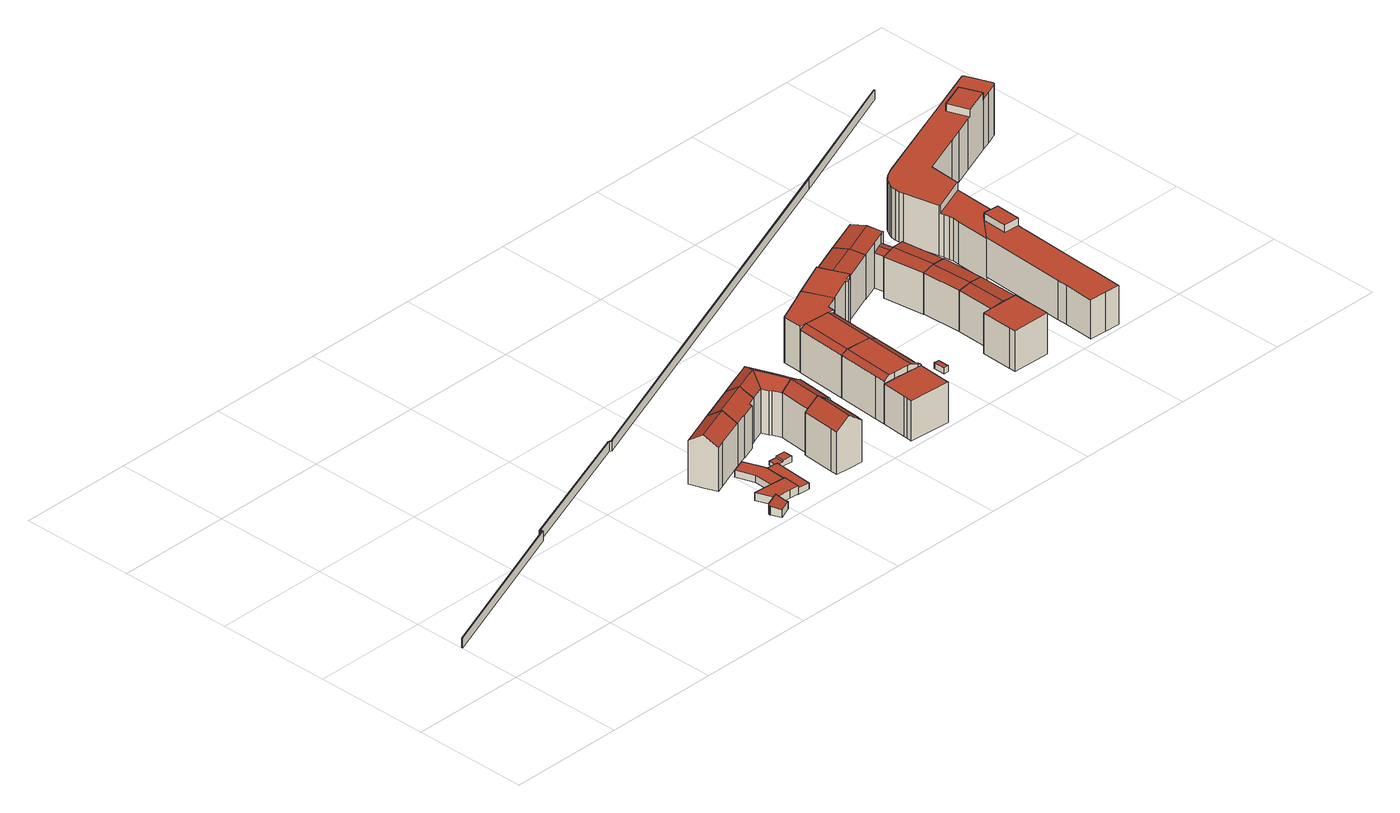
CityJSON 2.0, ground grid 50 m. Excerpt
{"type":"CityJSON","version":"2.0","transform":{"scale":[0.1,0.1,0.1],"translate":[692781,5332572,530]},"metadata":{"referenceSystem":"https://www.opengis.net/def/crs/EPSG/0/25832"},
"CityObjects":{
"building1":{"type":"Building","attributes":{"Gemeindeschluessel":"09162000","HoeheDach":"536.121","HoeheGrund":"532.250","Methode":"1000","NiedrigsteTraufeDesGebaeudes":"535.513","Geometrietyp2DReferenz":"3000","function":"31001_2000","roofType":"1000","measuredHeight":3.87},"geometry":[{"type":"MultiSurface","lod":"2","boundaries":[[[0,1,2,3]],[[4,5,6,7,3,2]],[[8,9,10,11]],[[12,13,14,15]],[[16,17,18,19]],[[12,20,6,5,21,13]],[[19,18,9,8]],[[15,14,22,23]],[[23,22,17,16]],[[3,7,6,20,12,15,23,16,19,8,11,0]],[[11,10,1,0]],[[14,13,21,5,4,2,1,10,9,18,17,22]]],"semantics":{"surfaces":[{"type":"WallSurface"},{"type":"GroundSurface"},{"type":"RoofSurface"}],"values":[0,0,0,0,0,0,0,0,0,1,0,2]}}]},
"building2":{"type":"Building","attributes":{"Gemeindeschluessel":"09162000","HoeheDach":"534.676","HoeheGrund":"531.060","Methode":"1000","NiedrigsteTraufeDesGebaeudes":"534.676","Geometrietyp2DReferenz":"3000","function":"31001_2000","roofType":"1000","measuredHeight":3.62},"geometry":[{"type":"MultiSurface","lod":"2","boundaries":[[[24,25,26,27,28,29,30,31]],[[32,33,34,35]],[[36,37,34,33,26,25,24,31]],[[27,26,33,32]],[[38,39,37,36,31,30]],[[32,35,39,38,30,29,28,27]],[[35,34,37,39]]],"semantics":{"surfaces":[{"type":"WallSurface"},{"type":"RoofSurface"},{"type":"GroundSurface"}],"values":[0,0,1,0,0,2,0]}}]},
"building3":{"type":"Building","attributes":{"Gemeindeschluessel":"09162000","HoeheDach":"554.730","HoeheGrund":"531.400","Methode":"2000","NiedrigsteTraufeDesGebaeudes":"550.549","Geometrietyp2DReferenz":"3000","function":"31001_1000","roofType":"3100","measuredHeight":23.33,"storeysAboveGround":6},"geometry":[{"type":"MultiSurface","lod":"2","boundaries":[[[40,41,42,43,44,45,46,47,48,49,50,51,52]],[[53,50,49,48,47,54,55,56]],[[57,56,55,54,58,59,60]],[[41,61,62,42]],[[43,42,62,57,60,44]],[[62,61,63,64,65,53,56,57]],[[59,58,54,47,46,45]],[[65,64,52,51,50,53]],[[44,60,59,45]],[[41,40,52,64,63,61]]],"semantics":{"surfaces":[{"type":"GroundSurface"},{"type":"WallSurface"},{"type":"RoofSurface"}],"values":[0,1,2,1,1,2,1,1,1,1]}}]},
"building4":{"type":"Building","attributes":{"Gemeindeschluessel":"09162000","HoeheDach":"534.193","HoeheGrund":"531.180","Methode":"1000","NiedrigsteTraufeDesGebaeudes":"534.193","Geometrietyp2DReferenz":"3000","function":"31001_2000","roofType":"1000","measuredHeight":3.01},"geometry":[{"type":"MultiSurface","lod":"2","boundaries":[[[66,67,68,69,70,71]],[[72,69,68,73,74,75]],[[74,76,77,78,79,75]],[[78,77,80,81]],[[82,83,84,85,66,71]],[[83,82,71,70,69,72,75,79,78,81]],[[81,80,84,83]],[[73,68,67,66,85,84,80,77,76,74]]],"semantics":{"surfaces":[{"type":"WallSurface"},{"type":"GroundSurface"},{"type":"RoofSurface"}],"values":[0,0,0,0,0,1,0,2]}}]},
"building5":{"type":"Building","attributes":{"Gemeindeschluessel":"09162000","HoeheDach":"533.658","HoeheGrund":"530.890","Methode":"1000","NiedrigsteTraufeDesGebaeudes":"533.658","Geometrietyp2DReferenz":"3000","function":"31001_2000","roofType":"1000","measuredHeight":2.77},"geometry":[{"type":"MultiSurface","lod":"2","boundaries":[[[86,87,88,89,90,91,92,93]],[[87,86,93,94,95,96]],[[97,94,93,92,91,98]],[[96,95,94,97,98,99,100,101]],[[87,96,101,88]],[[89,100,99,90]],[[90,99,98,91]],[[88,101,100,89]]],"semantics":{"surfaces":[{"type":"GroundSurface"},{"type":"WallSurface"},{"type":"RoofSurface"}],"values":[0,1,1,2,1,1,1,1]}}]},
"building6":{"type":"Building","attributes":{"Gemeindeschluessel":"09162000","HoeheDach":"554.216","HoeheGrund":"531.000","Methode":"2000","NiedrigsteTraufeDesGebaeudes":"549.793","Geometrietyp2DReferenz":"3000","function":"31001_1000","roofType":"3100","measuredHeight":23.22,"storeysAboveGround":6},"geometry":[{"type":"MultiSurface","lod":"2","boundaries":[[[102,103,104,105,106,107,108,109]],[[110,111,112,113]],[[113,112,114,115]],[[115,114,116,117]],[[118,119,120,121]],[[117,116,122,123]],[[109,108,119,118]],[[106,105,124,122,116,114,112,111,120,107]],[[121,120,111,110]],[[107,120,119,108]],[[115,117,123,125,104,103,102,109,118,121,110,113]],[[123,122,124,125]],[[125,124,105,104]]],"semantics":{"surfaces":[{"type":"WallSurface"},{"type":"RoofSurface"},{"type":"GroundSurface"}],"values":[0,0,0,0,0,0,0,1,0,1,2,0,0]}}]},
"building7":{"type":"Building","attributes":{"Gemeindeschluessel":"09162000","HoeheDach":"533.630","HoeheGrund":"531.090","Methode":"2000","NiedrigsteTraufeDesGebaeudes":"532.900","Geometrietyp2DReferenz":"3000","function":"31001_2000","roofType":"1000","measuredHeight":2.54},"geometry":[{"type":"MultiSurface","lod":"2","boundaries":[[[126,127,128,129,130,131,132]],[[132,131,133,134]],[[134,133,135,136]],[[130,129,137,138]],[[127,126,132,134,136,139,140]],[[140,141,128,127]],[[128,141,137,129]],[[138,137,141,140,139,136,135]],[[131,130,138,135,133]]],"semantics":{"surfaces":[{"type":"WallSurface"},{"type":"GroundSurface"},{"type":"RoofSurface"}],"values":[0,0,0,0,1,0,2,0,2]}}]},
"building8":{"type":"Building","attributes":{"Gemeindeschluessel":"09162000","HoeheDach":"554.589","HoeheGrund":"531.230","Methode":"1000","NiedrigsteTraufeDesGebaeudes":"549.859","Geometrietyp2DReferenz":"3000","function":"31001_1000","roofType":"3100","measuredHeight":23.36,"storeysAboveGround":6},"geometry":[{"type":"MultiSurface","lod":"2","boundaries":[[[142,143,144,145]],[[146,147,148,149]],[[150,151,152,153,146,149,154,155,142,145]],[[145,144,156,150]],[[153,157,147,146]],[[155,158,143,142]],[[152,151,159,160,157,153]],[[150,156,159,151]],[[159,156,144,143,158,160]],[[160,158,161,148,147,157]],[[149,148,161,154]],[[154,161,158,155]]],"semantics":{"surfaces":[{"type":"WallSurface"},{"type":"GroundSurface"},{"type":"RoofSurface"}],"values":[0,0,1,0,0,0,0,0,2,2,0,0]}}]},
"building9":{"type":"Building","attributes":{"Gemeindeschluessel":"09162000","HoeheDach":"554.027","HoeheGrund":"531.070","Methode":"1000","NiedrigsteTraufeDesGebaeudes":"550.446","Geometrietyp2DReferenz":"3000","function":"31001_1000","roofType":"3100","measuredHeight":22.96,"storeysAboveGround":6},"geometry":[{"type":"MultiSurface","lod":"2","boundaries":[[[162,163,164,165,166,167,119]],[[168,112,169,170,164,163,162]],[[171,172,169,112]],[[173,166,165,174]],[[175,176,177,178,179,164,170]],[[180,181,182,183,174,165]],[[184,176,175,185]],[[171,112,168,186]],[[186,168,162,187]],[[119,167,166,173,188,189]],[[190,191,192,184,185,193,172,171,186,187,189,188,173,174,183,182]],[[193,185,175,170,169,172]],[[192,177,176,184]],[[179,178,194,181,180,165,164]],[[192,191,190,182,181,194,178,177]],[[187,162,119,189]]],"semantics":{"surfaces":[{"type":"RoofSurface"},{"type":"WallSurface"},{"type":"GroundSurface"}],"values":[0,0,1,1,0,1,1,1,1,1,2,1,1,0,1,1]}}]},
"building10":{"type":"Building","attributes":{"Gemeindeschluessel":"09162000","HoeheDach":"554.082","HoeheGrund":"531.060","Methode":"2000","NiedrigsteTraufeDesGebaeudes":"550.578","Geometrietyp2DReferenz":"3000","function":"31001_1000","roofType":"3100","measuredHeight":23.02,"storeysAboveGround":6},"geometry":[{"type":"MultiSurface","lod":"2","boundaries":[[[195,196,161,197]],[[198,199,200,201]],[[202,201,200,203,196,195]],[[161,204,205,192,206,197]],[[198,207,208,182,209,210,211,199]],[[208,207,198,201,202,195,197,206,192,212,213,190,182]],[[205,214,215,194,209,182,190,213,212,192]],[[196,203,216,215,214,205,204,161]],[[200,199,211,210,209,194,215,216,203]]],"semantics":{"surfaces":[{"type":"WallSurface"},{"type":"GroundSurface"},{"type":"RoofSurface"}],"values":[0,0,0,0,0,1,0,2,2]}}]},
"building11":{"type":"Building","attributes":{"Gemeindeschluessel":"09162000","HoeheDach":"534.480","HoeheGrund":"530.326","Methode":"2000","NiedrigsteTraufeDesGebaeudes":"534.480","Geometrietyp2DReferenz":"3000","function":"51009_1700","roofType":"1000","measuredHeight":4.15},"geometry":[{"type":"MultiSurface","lod":"2","boundaries":[[[217,218,219,220]],[[221,222,218,217]],[[223,224,225,226]],[[227,228,224,223]],[[229,230,222,221]],[[231,232,233,234]],[[226,225,232,231]],[[235,236,237,238]],[[239,240,241,242]],[[242,241,228,227]],[[234,233,243,244]],[[245,246,247,248]],[[249,250,236,235]],[[238,237,230,229]],[[221,217,220,245,248,239,242,227,223,226,231,234,244,251,249,235,238,229]],[[248,247,240,239]],[[244,243,252,251]],[[230,237,236,250,252,243,233,232,225,224,228,241,240,247,246,219,218,222]],[[251,252,250,249]],[[220,219,246,245]]],"semantics":{"surfaces":[{"type":"WallSurface"},{"type":"GroundSurface"},{"type":"RoofSurface"}],"values":[0,0,0,0,0,0,0,0,0,0,0,0,0,0,1,0,0,2,0,0]}}]},
"building12":{"type":"Building","attributes":{"Gemeindeschluessel":"09162000","HoeheDach":"549.891","HoeheGrund":"532.210","Methode":"1000","NiedrigsteTraufeDesGebaeudes":"549.891","Geometrietyp2DReferenz":"3000","function":"31001_1000","roofType":"1000","measuredHeight":17.68,"storeysAboveGround":6},"geometry":[{"type":"MultiSurface","lod":"2","boundaries":[[[253,254,255,256]],[[257,258,254,253]],[[256,255,259,260]],[[261,262,263,264,265,266,267,259,255,254,258,268]],[[264,269,270,265]],[[271,272,267,266]],[[263,262,273,274]],[[275,268,258,257]],[[264,263,274,269]],[[270,271,266,265]],[[262,261,276,273]],[[272,260,259,267]],[[269,274,273,276,275,257,253,256,260,272,271,270]],[[261,268,275,276]]],"semantics":{"surfaces":[{"type":"WallSurface"},{"type":"GroundSurface"},{"type":"RoofSurface"}],"values":[0,0,0,1,0,0,0,0,0,0,0,0,2,0]}}]},
"building13":{"type":"Building","attributes":{"Gemeindeschluessel":"09162000","HoeheDach":"552.620","HoeheGrund":"532.280","Methode":"2000","NiedrigsteTraufeDesGebaeudes":"550.239","Geometrietyp2DReferenz":"3000","function":"31001_9998","roofType":"1000","measuredHeight":20.34,"storeysAboveGround":6},"geometry":[{"type":"MultiSurface","lod":"2","boundaries":[[[277,278,279,280,281,282]],[[283,284,285,286,287]],[[284,288,289,290,291,285]],[[292,286,285,291]],[[278,277,293,294,295,296,297,298,299,300,301,292,291,290,289,302,303,279]],[[293,304,305,294]],[[294,305,306,295]],[[301,287,286,292]],[[300,299,307,283,287,301]],[[308,306,305,304,282,281,280,309,310]],[[295,306,308,296]],[[307,311,310,309,312,288,284,283]],[[297,296,308,310,311,298]],[[277,282,304,293]],[[298,311,307,299]],[[312,309,280,279,303,302,289,288]]],"semantics":{"surfaces":[{"type":"WallSurface"},{"type":"RoofSurface"},{"type":"GroundSurface"}],"values":[0,1,0,0,2,0,0,0,0,1,0,1,0,0,0,0]}}]},
"building14":{"type":"Building","attributes":{"Gemeindeschluessel":"09162000","HoeheDach":"541.372","HoeheGrund":"532.448","Methode":"3100","NiedrigsteTraufeDesGebaeudes":"541.372","Geometrietyp2DReferenz":"3000","function":"51009_1610","roofType":"1000","measuredHeight":8.92},"geometry":[{"type":"MultiSurface","lod":"2","boundaries":[[[313,314,315,316]],[[317,318,319,320]],[[313,318,317,314]],[[315,320,319,316]],[[318,313,316,319]],[[314,317,320,315]]],"semantics":{"surfaces":[{"type":"WallSurface"},{"type":"RoofSurface"},{"type":"GroundSurface"}],"values":[0,0,1,2,0,0]}}]},
"building15":{"type":"Building","attributes":{"Gemeindeschluessel":"09162000","HoeheDach":"552.620","HoeheGrund":"532.340","Methode":"2000","NiedrigsteTraufeDesGebaeudes":"551.000","Geometrietyp2DReferenz":"3000","function":"31001_9998","roofType":"1000","measuredHeight":20.28,"storeysAboveGround":6},"geometry":[{"type":"MultiSurface","lod":"2","boundaries":[[[290,289,288,284,285,291]],[[321,322,323,324]],[[284,325,326,285]],[[279,327,302,289,290,291,328,329,321,324,330,331]],[[291,285,326,328]],[[302,327,279,280,332,312,288,289]],[[288,312,332,333,323,322,325,284]],[[331,334,280,279]],[[280,334,333,332]],[[325,322,321,329,328,326]],[[333,334,331,330,324,323]]],"semantics":{"surfaces":[{"type":"WallSurface"},{"type":"RoofSurface"},{"type":"GroundSurface"}],"values":[0,0,1,2,0,0,1,0,1,0,0]}}]},
"building16":{"type":"Building","attributes":{"Gemeindeschluessel":"09162000","HoeheDach":"552.550","HoeheGrund":"532.440","Methode":"1000","NiedrigsteTraufeDesGebaeudes":"552.550","Geometrietyp2DReferenz":"3000","function":"31001_9998","roofType":"1000","measuredHeight":20.11,"storeysAboveGround":6},"geometry":[{"type":"MultiSurface","lod":"2","boundaries":[[[335,336,337,338]],[[339,340,341,342]],[[338,337,343,344]],[[342,341,345,346]],[[347,345,341,340,348,349,343,337,336,350]],[[344,343,349,351]],[[346,345,347,352]],[[353,348,340,339]],[[351,349,348,353]],[[354,335,338,344,351,353,339,342,346,352]],[[352,347,350,354]],[[354,350,336,335]]],"semantics":{"surfaces":[{"type":"WallSurface"},{"type":"RoofSurface"},{"type":"GroundSurface"}],"values":[0,0,0,0,1,0,0,0,0,2,0,0]}}]},
"building17":{"type":"Building","attributes":{"Gemeindeschluessel":"09162000","HoeheDach":"535.669","HoeheGrund":"532.950","Methode":"3100","NiedrigsteTraufeDesGebaeudes":"535.669","Geometrietyp2DReferenz":"3000","function":"31001_2000","roofType":"1000","measuredHeight":2.72},"geometry":[{"type":"MultiSurface","lod":"2","boundaries":[[[355,356,357,358]],[[359,360,361,362]],[[356,359,362,357]],[[359,356,355,360]],[[361,358,357,362]],[[360,355,358,361]]],"semantics":{"surfaces":[{"type":"WallSurface"},{"type":"RoofSurface"},{"type":"GroundSurface"}],"values":[0,0,0,1,2,0]}}]},
"building18":{"type":"Building","attributes":{"Gemeindeschluessel":"09162000","HoeheDach":"552.521","HoeheGrund":"532.370","Methode":"1000","NiedrigsteTraufeDesGebaeudes":"552.521","Geometrietyp2DReferenz":"3000","function":"31001_9998","roofType":"1000","measuredHeight":20.15,"storeysAboveGround":6},"geometry":[{"type":"MultiSurface","lod":"2","boundaries":[[[363,364,365,366]],[[367,363,366,368]],[[369,348,353,370]],[[368,366,365,371,372,373,370,353,351,344]],[[374,369,370,373]],[[364,375,371,365]],[[343,367,368,344]],[[343,349,348,369,374,376,375,364,363,367]],[[376,374,373,372]],[[348,349,351,353]],[[375,376,372,371]],[[349,343,344,351]]],"semantics":{"surfaces":[{"type":"WallSurface"},{"type":"GroundSurface"},{"type":"RoofSurface"}],"values":[0,0,0,1,0,0,0,2,0,0,0,0]}}]},
"building19":{"type":"Building","attributes":{"Gemeindeschluessel":"09162000","HoeheDach":"552.494","HoeheGrund":"532.250","Methode":"1000","NiedrigsteTraufeDesGebaeudes":"551.363","Geometrietyp2DReferenz":"3000","function":"31001_1000","roofType":"3100","measuredHeight":20.24,"storeysAboveGround":6},"geometry":[{"type":"MultiSurface","lod":"2","boundaries":[[[377,378,379,380,381,382,383,384]],[[385,386,387,381,380,379]],[[388,389,390,391,392,393]],[[391,390,389,384,383,382,381,387]],[[384,389,388,377]],[[378,377,388,393,385,379]],[[393,392,391,387,386,385]]],"semantics":{"surfaces":[{"type":"GroundSurface"},{"type":"WallSurface"},{"type":"RoofSurface"}],"values":[0,1,2,1,1,1,2]}}]},
"building20":{"type":"Building","attributes":{"Gemeindeschluessel":"09162000","HoeheDach":"550.344","HoeheGrund":"532.290","Methode":"2000","NiedrigsteTraufeDesGebaeudes":"550.344","Geometrietyp2DReferenz":"3000","function":"31001_1000","roofType":"1000","measuredHeight":18.05,"storeysAboveGround":6},"geometry":[{"type":"MultiSurface","lod":"2","boundaries":[[[394,395,396,397,398,399,400,401,402,403]],[[402,401,404,405]],[[395,394,406,407]],[[400,399,408,409]],[[399,398,410,408]],[[396,395,407,411]],[[394,403,412,406]],[[398,397,413,410]],[[401,400,409,404]],[[403,402,405,412]],[[412,405,404,409,408,410,413,411,407,406]],[[397,396,411,413]]],"semantics":{"surfaces":[{"type":"RoofSurface"},{"type":"WallSurface"},{"type":"GroundSurface"}],"values":[0,1,1,1,1,1,1,1,1,1,2,1]}}]},
"building21":{"type":"Building","attributes":{"Gemeindeschluessel":"09162000","HoeheDach":"550.698","HoeheGrund":"532.122","Methode":"2000","NiedrigsteTraufeDesGebaeudes":"550.006","Geometrietyp2DReferenz":"3000","function":"31001_1000","roofType":"3100","measuredHeight":18.58,"storeysAboveGround":6},"geometry":[{"type":"MultiSurface","lod":"2","boundaries":[[[414,415,416,417]],[[418,419,420,421]],[[422,416,415,423,424]],[[425,426,427,428]],[[417,416,422,429]],[[429,422,424,419,418]],[[428,414,417,429,418,421,425]],[[428,427,423,415,414]],[[421,420,426,425]],[[420,419,424,423,427,426]]],"semantics":{"surfaces":[{"type":"WallSurface"},{"type":"RoofSurface"},{"type":"GroundSurface"}],"values":[0,0,1,0,0,0,2,0,0,1]}}]},
"building22":{"type":"Building","attributes":{"Gemeindeschluessel":"09162000","HoeheDach":"550.702","HoeheGrund":"531.908","Methode":"2000","NiedrigsteTraufeDesGebaeudes":"550.020","Geometrietyp2DReferenz":"3000","function":"31001_1000","roofType":"3100","measuredHeight":18.79,"storeysAboveGround":6},"geometry":[{"type":"MultiSurface","lod":"2","boundaries":[[[427,423,430,431]],[[432,415,423,427,433]],[[434,435,436,437]],[[438,431,430,435,434]],[[438,434,437,439,432,433]],[[439,416,415,432]],[[423,415,416,436,435,430]],[[433,427,431,438]],[[437,436,416,439]]],"semantics":{"surfaces":[{"type":"RoofSurface"},{"type":"WallSurface"},{"type":"GroundSurface"}],"values":[0,1,1,1,2,1,0,1,1]}}]},
"building23":{"type":"Building","attributes":{"Gemeindeschluessel":"09162000","HoeheDach":"552.452","HoeheGrund":"531.790","Methode":"1000","NiedrigsteTraufeDesGebaeudes":"551.394","Geometrietyp2DReferenz":"3000","function":"31001_1000","roofType":"3100","measuredHeight":20.66,"storeysAboveGround":6},"geometry":[{"type":"MultiSurface","lod":"2","boundaries":[[[391,440,441,387]],[[442,443,389,444]],[[440,445,446,447,448,449,450,441]],[[451,447,446,452]],[[451,442,444,453,454,450,449,448,447]],[[451,452,443,442]],[[454,387,441,450]],[[453,444,389,391,387,454]],[[389,443,452,446,445,440,391]]],"semantics":{"surfaces":[{"type":"RoofSurface"},{"type":"WallSurface"},{"type":"GroundSurface"}],"values":[0,1,1,1,2,1,1,1,0]}}]},
"building24":{"type":"Building","attributes":{"Gemeindeschluessel":"09162000","HoeheDach":"550.663","HoeheGrund":"531.661","Methode":"1000","NiedrigsteTraufeDesGebaeudes":"549.929","Geometrietyp2DReferenz":"3000","function":"31001_1000","roofType":"3100","measuredHeight":19,"storeysAboveGround":6},"geometry":[{"type":"MultiSurface","lod":"2","boundaries":[[[455,456,457,458]],[[459,460,461,462,463]],[[464,465,461,460]],[[465,457,456,466,462,461]],[[459,463,467,468]],[[463,462,466,469,470,467]],[[459,468,471,472,455,458,464,460]],[[455,472,469,466,456]],[[471,470,469,472]],[[468,467,470,471]],[[465,464,458,457]]],"semantics":{"surfaces":[{"type":"WallSurface"},{"type":"RoofSurface"},{"type":"GroundSurface"}],"values":[0,0,0,1,0,1,2,0,0,0,0]}}]},
"building25":{"type":"Building","attributes":{"Gemeindeschluessel":"09162000","HoeheDach":"547.750","HoeheGrund":"531.830","Methode":"2000","NiedrigsteTraufeDesGebaeudes":"547.263","Geometrietyp2DReferenz":"3000","function":"31001_1000","roofType":"3100","measuredHeight":15.92},"geometry":[{"type":"MultiSurface","lod":"2","boundaries":[[[473,474,475,442,476,451,477,478]],[[474,473,478,479,480,481]],[[475,482,483,442]],[[480,479,484,485,486]],[[474,481,482,475]],[[484,479,478,477,451,485]],[[482,481,480,486,483]],[[483,486,485,451,476,442]]],"semantics":{"surfaces":[{"type":"GroundSurface"},{"type":"WallSurface"},{"type":"RoofSurface"}],"values":[0,1,1,2,1,1,2,1]}}]},
"building26":{"type":"Building","attributes":{"Gemeindeschluessel":"09162000","HoeheDach":"552.599","HoeheGrund":"531.980","Methode":"2000","NiedrigsteTraufeDesGebaeudes":"549.219","Geometrietyp2DReferenz":"3000","function":"31001_9998","roofType":"1000","measuredHeight":20.62,"storeysAboveGround":5},"geometry":[{"type":"MultiSurface","lod":"2","boundaries":[[[487,488,489,490]],[[491,492,493,494,495,496]],[[497,498,499,500,501,502,503,504,505,506,507,493,492,491,508,509,510]],[[506,511,512,507]],[[513,514,515,516]],[[505,504,517,518,519,520,521,490,489,522]],[[523,509,508,524]],[[525,526,527,528]],[[520,519,518,517,529,530,531,532,533,534,535,536,523,524,496,495,494,537,538,539,525,528,540,513,516]],[[520,516,515,521]],[[524,508,491,496]],[[517,504,503,529]],[[529,503,502,530]],[[505,522,511,506]],[[531,501,500,532]],[[535,497,510,536]],[[539,541,526,525]],[[527,542,514,513,540,528]],[[534,533,499,498,497,535]],[[490,521,515,514,542,527,526,541,487]],[[536,510,509,523]],[[522,489,488,512,511]],[[530,502,501,531]],[[493,507,512,488,487,541,539,538,537,494]],[[532,500,499,533]]],"semantics":{"surfaces":[{"type":"WallSurface"},{"type":"RoofSurface"},{"type":"GroundSurface"}],"values":[0,0,1,0,0,0,0,0,2,0,0,0,0,0,0,0,0,0,0,1,0,1,0,0,0]}}]},
"building27":{"type":"Building","attributes":{"Gemeindeschluessel":"09162000","HoeheDach":"555.833","HoeheGrund":"530.263","Methode":"2000","NiedrigsteTraufeDesGebaeudes":"549.120","Geometrietyp2DReferenz":"3000","function":"31001_9998","roofType":"1000","measuredHeight":25.57,"storeysAboveGround":6},"geometry":[{"type":"MultiSurface","lod":"2","boundaries":[[[543,544,545,546]],[[547,548,549,550]],[[551,552,553,554]],[[555,556,557,558]],[[559,560,561,562]],[[563,564,552,551]],[[565,553,552,564]],[[566,567,568,569]],[[570,571,572,573]],[[574,575,576,577,578,579,580,549,548,581,582,583]],[[584,585,586,587]],[[570,588,574,583,589,571]],[[590,591,592,593]],[[594,595,596,597]],[[598,599,560,559]],[[600,601,602,603]],[[604,579,578,605]],[[606,607,608,609,610]],[[611,577,576,612]],[[613,575,574,588]],[[614,615,616,617]],[[556,555,601,600]],[[573,572,618,619]],[[620,580,579,604]],[[617,616,591,590]],[[621,581,548,547]],[[550,549,580,620]],[[582,622,589,583]],[[623,624,610,609]],[[562,561,624,623]],[[612,576,575,613]],[[587,586,595,594]],[[597,596,599,598]],[[558,557,544,543]],[[593,592,603,602]],[[625,565,564,563]],[[555,558,543,546,626,627,628,566,569,621,547,550,620,604,605,611,612,613,588,570,573,619,584,587,594,597,598,559,562,623,609,608,607,614,617,590,593,602,601]],[[626,546,545,554,553,565,625,629]],[[627,630,631,628]],[[628,631,567,566]],[[626,629,630,627]],[[621,569,568,622,582,581]],[[606,610,624,561,560,599,596,595,586,585,618,572,571,589,622,568,567,631,630,629,625,563,551,554,545,544,557,556,600,603,592,591,616,615]],[[605,578,577,611]],[[619,618,585,584]],[[607,606,615,614]]],"semantics":{"surfaces":[{"type":"WallSurface"},{"type":"RoofSurface"},{"type":"GroundSurface"}],"values":[0,0,0,0,0,0,1,0,0,1,0,0,0,0,0,0,0,0,0,0,0,0,0,0,0,0,0,0,0,0,0,0,0,0,0,0,2,0,0,0,0,0,1,0,0,0]}}]}
},
"vertices":[
[1468,92,22],[1468,92,61],[1468,38,56],[1468,38,22],[1469,35,56],[1470,31,55],[1470,31,22],[1469,35,22],[1403,64,22],[1403,64,61],[1406,67,61],[1406,67,22],[1416,8,22],[1416,8,55],[1398,49,60],[1398,49,22],[1398,57,22],[1398,57,61],[1400,61,61],[1400,61,22],[1469,31,22],[1469,31,55],[1397,53,60],[1397,53,22],
[1462,168,47],[1520,163,47],[1584,158,47],[1584,158,11],[1520,163,11],[1462,168,11],[1438,170,11],[1438,170,47],[1579,84,11],[1579,84,47],[1539,87,47],[1539,87,11],[1438,169,47],[1468,92,47],[1438,169,11],[1468,92,11],
[1527,357,14],[1418,315,14],[1386,303,14],[1364,360,14],[1342,417,14],[1373,429,14],[1506,480,14],[1507,480,14],[1525,432,14],[1528,423,14],[1549,368,14],[1550,366,14],[1550,365,14],[1549,368,207],[1507,480,206],[1525,432,241],[1528,423,247],[1364,360,247],[1506,480,206],[1373,429,206],[1342,417,206],[1418,315,206],[1386,303,206],[1527,357,206],[1550,365,205],[1550,366,206],
[1520,163,42],[1525,248,42],[1525,249,42],[1525,249,12],[1525,248,12],[1520,163,12],[1524,250,12],[1524,250,42],[1498,329,42],[1498,329,12],[1530,340,42],[1556,350,42],[1556,350,12],[1530,340,12],[1590,258,42],[1590,258,12],[1558,160,12],[1584,158,12],[1584,158,42],[1558,160,42],
[1642,223,9],[1632,80,9],[1579,84,9],[1584,158,9],[1590,258,9],[1639,254,9],[1644,254,9],[1645,254,9],[1645,254,37],[1642,223,37],[1632,80,37],[1644,254,37],[1639,254,37],[1590,258,37],[1584,158,37],[1579,84,37],
[1527,428,10],[1546,376,10],[1549,368,10],[1549,368,200],[1546,376,205],[1527,428,242],[1507,480,205],[1507,480,10],[1694,483,10],[1694,483,236],[1711,439,205],[1711,439,10],[1674,424,205],[1674,424,10],[1678,415,198],[1678,415,10],[1672,543,10],[1672,543,205],[1691,491,242],[1691,491,10],[1614,390,198],[1614,390,10],[1613,393,200],[1613,393,10],
[1673,252,11],[1714,249,11],[1714,249,36],[1673,252,36],[1673,252,29],[1645,254,29],[1645,254,11],[1639,254,29],[1639,254,11],[1642,293,29],[1642,293,11],[1676,291,36],[1676,291,29],[1676,291,11],[1717,288,11],[1717,288,36],
[1847,239,12],[1847,239,242],[1903,235,199],[1903,235,12],[1771,103,12],[1771,103,199],[1781,244,199],[1781,244,12],[1893,93,12],[1891,61,12],[1829,66,12],[1768,70,12],[1793,243,12],[1842,239,12],[1893,93,199],[1768,70,199],[1842,239,246],[1891,61,199],[1829,66,246],[1793,243,208],
[1691,491,240],[1753,515,240],[1805,535,240],[1837,607,205],[1819,600,205],[1733,567,205],[1694,483,235],[1772,463,205],[1773,462,204],[1711,439,11],[1772,463,11],[1819,600,11],[1837,607,11],[1785,431,205],[1792,424,207],[1805,385,207],[1859,392,240],[1825,483,240],[1877,503,205],[1916,399,205],[1916,399,11],[1877,503,11],[1792,424,11],[1785,431,11],[1694,483,11],[1691,491,11],[1733,567,11],[1672,543,11],[1861,392,11],[1859,392,11],[1805,385,11],[1773,462,11],[1861,392,239],
[1842,239,11],[1842,239,238],[1793,243,11],[1903,235,11],[1903,235,206],[1847,239,240],[1847,239,11],[1846,239,11],[1846,239,241],[1796,277,208],[1805,385,209],[1796,277,11],[1906,269,11],[1915,387,11],[1916,399,206],[1915,387,206],[1906,269,206],[1854,391,11],[1858,392,11],[1854,391,238],[1858,392,241],[1858,391,241],
[713,554,3],[713,554,45],[711,563,45],[711,563,3],[6,280,3],[6,280,45],[3645,1695,3],[3645,1695,45],[3646,1690,45],[3646,1690,3],[3051,1460,3],[3051,1460,45],[7,275,3],[7,275,45],[3053,1455,3],[3053,1455,45],[1320,781,45],[1320,781,3],[718,553,3],[718,553,45],[717,550,45],[717,550,3],[1308,790,3],[1308,790,45],[1319,786,45],[1319,786,3],[1318,781,45],[1318,781,3],[713,566,3],[713,566,45],[1307,790,45],[1307,790,3],[717,562,3],[717,562,45],[1308,785,3],[1308,785,45],
[2234,159,199],[2234,159,22],[2168,163,22],[2168,163,199],[2284,155,199],[2284,155,22],[2116,166,22],[2116,166,199],[2298,145,22],[2291,45,22],[2290,30,22],[2288,5,22],[2106,17,22],[2108,43,22],[2109,57,22],[2299,154,22],[2288,5,199],[2106,17,199],[2108,43,199],[2109,57,199],[2291,45,199],[2290,30,199],[2299,154,199],[2298,145,199],
[2285,171,23],[2287,200,23],[2299,384,23],[2299,384,210],[2287,200,210],[2285,171,210],[2143,165,226],[2159,395,226],[2131,397,210],[2119,214,210],[2116,166,210],[2184,393,226],[2184,393,23],[2159,395,23],[2131,397,23],[2119,214,23],[2300,170,23],[2299,162,23],[2299,154,23],[2284,155,23],[2252,158,23],[2234,159,23],[2168,163,23],[2143,165,23],[2116,166,23],[2249,388,23],[2267,387,23],[2300,170,202],[2299,162,202],[2299,154,202],[2168,163,226],[2284,155,210],[2267,387,226],[2252,158,226],[2234,159,226],[2249,388,226],
[2299,154,114],[2299,162,114],[2299,162,24],[2299,154,24],[2311,161,114],[2311,154,114],[2311,154,24],[2311,161,24],
[2195,618,23],[2195,618,226],[2260,614,226],[2260,614,23],[2173,620,226],[2146,622,210],[2266,387,23],[2146,622,23],[2173,620,23],[2281,612,23],[2310,610,23],[2266,387,226],[2281,612,226],[2310,610,212],
[2152,708,24],[2152,708,225],[2262,758,225],[2262,758,24],[2312,637,24],[2312,637,225],[2310,610,225],[2310,610,24],[2315,782,225],[2315,782,24],[2260,614,225],[2260,614,24],[2195,618,225],[2370,663,225],[2323,764,225],[2146,622,225],[2323,764,24],[2195,618,24],[2370,663,24],[2146,622,24],
[2498,278,57],[2519,277,57],[2519,277,30],[2498,278,30],[2518,228,57],[2497,228,57],[2497,228,30],[2518,228,30],
[2523,731,225],[2516,728,225],[2516,728,24],[2523,731,24],[2469,851,225],[2469,851,24],[2473,709,225],[2473,709,24],[2493,719,24],[2498,708,24],[2478,699,24],[2478,699,225],[2493,719,225],[2498,708,225],
[2523,731,22],[2496,791,22],[2469,851,22],[2611,907,22],[2614,908,22],[2639,847,22],[2644,833,22],[2663,787,22],[2469,851,214],[2611,907,214],[2614,908,214],[2523,731,214],[2663,787,214],[2644,833,222],[2639,847,225],[2638,847,225],[2496,791,225],
[2864,82,203],[2865,175,203],[2866,221,203],[2804,223,203],[2783,223,203],[2741,224,203],[2701,224,203],[2698,87,203],[2697,59,203],[2862,55,203],[2698,87,23],[2697,59,23],[2864,82,23],[2865,175,23],[2741,224,23],[2701,224,23],[2783,223,23],[2866,221,23],[2862,55,23],[2804,223,23],
[2810,395,21],[2810,395,207],[2868,399,200],[2868,399,21],[2803,223,21],[2803,223,207],[2783,223,205],[2783,223,21],[2866,221,200],[2807,395,207],[2804,223,207],[2741,224,21],[2741,224,200],[2747,393,200],[2747,393,21],[2866,221,21],
[2799,574,207],[2741,568,200],[2810,395,19],[2747,393,19],[2803,575,19],[2803,575,207],[2860,580,200],[2860,580,19],[2741,568,19],[2868,399,19],
[2794,909,225],[2768,968,214],[2739,817,18],[2739,817,214],[2663,787,18],[2815,857,215],[2819,849,214],[2819,849,18],[2815,857,18],[2794,909,18],[2768,968,18],[2802,842,18],[2802,842,214],[2639,847,18],[2614,908,18],
[2816,765,17],[2816,765,202],[2836,768,199],[2836,768,17],[2741,568,17],[2803,575,17],[2803,575,206],[2800,574,207],[2741,568,199],[2860,580,17],[2860,580,199],[2777,758,207],[2717,747,199],[2717,747,17],[2775,757,206],[2751,753,203],[2751,753,17],[2775,757,17],
[2791,760,18],[2775,757,18],[2751,753,18],[2778,833,18],[2803,837,18],[2816,765,18],[2816,765,174],[2791,760,178],[2775,757,176],[2751,753,173],[2739,817,173],[2803,837,174],[2802,842,174],[2778,833,178],
[3153,656,192],[3153,656,226],[3218,651,226],[3218,651,192],[3055,188,192],[3074,551,192],[3075,568,192],[3075,568,20],[3074,551,20],[3055,188,20],[3118,8,192],[3119,8,192],[3186,4,192],[3190,84,192],[3193,134,192],[3195,181,192],[3211,502,192],[3212,513,192],[3213,542,192],[3147,546,192],[3152,655,192],[3053,141,192],[3047,14,192],[3047,13,192],[3147,546,226],[3152,655,226],[3195,691,20],[3195,691,192],[3220,689,192],[3220,689,20],[3212,513,20],[3213,542,20],[3218,651,20],[3220,678,20],[3220,678,192],[3213,542,226],[3047,14,20],[3053,141,20],[3180,686,20],[3180,686,192],[3187,690,192],[3187,690,20],[3211,502,20],[3195,181,20],[3193,134,20],[3190,84,20],[3186,4,20],[3119,8,20],[3118,8,20],[3047,13,20],[3152,655,20],[3153,656,20],[3174,680,20],[3194,691,20],[3174,680,192],[3194,691,192],
[3728,1193,3],[3728,1193,225],[3689,1178,225],[3689,1178,3],[3195,691,3],[3195,691,191],[3187,690,191],[3187,690,3],[3646,1264,225],[3646,1264,258],[3683,1175,258],[3683,1175,225],[3789,1220,3],[3789,1220,225],[3782,1214,225],[3782,1214,3],[3083,1081,3],[3083,1081,225],[3100,1091,225],[3100,1091,3],[3535,1221,225],[3535,1221,258],[3570,1132,258],[3236,1003,3],[3236,1003,225],[3229,870,225],[3229,870,3],[3072,810,3],[3072,810,225],[3037,956,225],[3037,956,3],[3077,790,191],[3081,766,191],[3083,746,191],[3082,722,191],[3075,568,191],[3174,680,191],[3180,686,191],[3220,689,191],[3229,866,191],[3073,805,191],[3035,996,3],[3035,996,225],[3038,1016,225],[3038,1016,3],[3077,790,3],[3073,805,225],[3735,1337,3],[3735,1337,225],[3743,1338,225],[3743,1338,3],[3045,1035,3],[3045,1035,225],[3055,1052,225],[3055,1052,3],[3068,1068,3],[3068,1068,225],[3790,1230,225],[3790,1230,3],[3750,1332,3],[3750,1332,225],[3174,680,3],[3075,568,3],[3420,1216,225],[3420,1216,3],[3364,1194,3],[3192,1128,3],[3192,1128,225],[3082,722,3],[3083,746,3],[3081,766,3],[3507,1249,3],[3507,1249,225],[3681,1316,225],[3681,1316,3],[3035,976,225],[3035,976,3],[3180,686,3],[3220,689,3],[3229,866,225],[3118,1099,3],[3118,1099,225],[3570,1132,225],[3554,1125,3],[3468,1092,3],[3411,1070,3],[3554,1125,225],[3468,1092,225],[3411,1070,225]
]}
